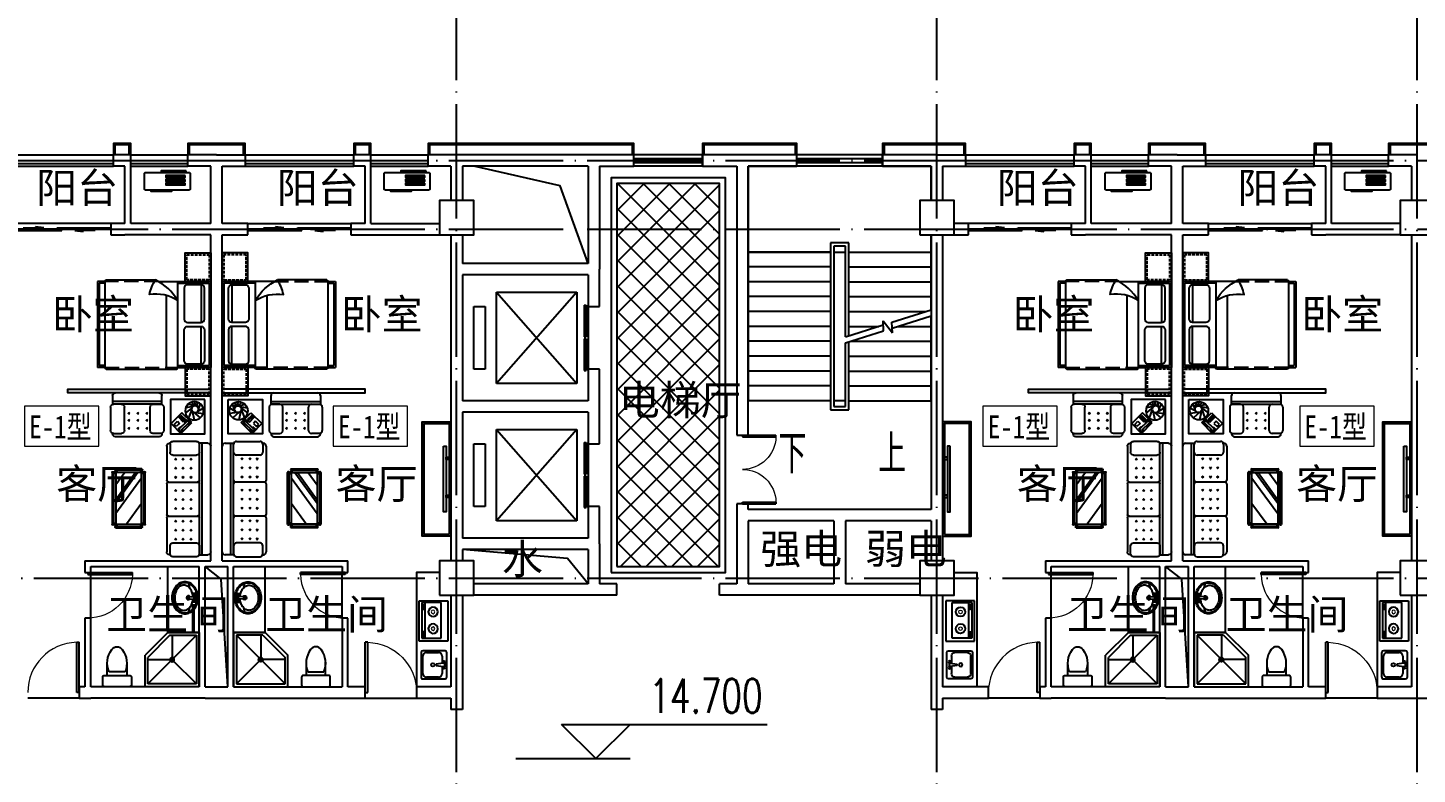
# Model space of a CAD drawing. Extents: x 122060 to 300410, y -425997 to -174060.
# Drawn here: x 194298 to 218598, y -329629 to -316581 of the extents above; entities that cross this region are included whole.
import ezdxf

# ---------------------------------------------------------------- set-up
doc = ezdxf.new("R2010")
doc.units = 0
doc.header["$LTSCALE"] = 1000
doc.header["$MEASUREMENT"] = 0
doc.linetypes.add('DASH', pattern=[0.35, 0.25, -0.1])
doc.linetypes.add('DOTE', pattern=[2.42, 2, -0.2, 0.02, -0.2])
doc.layers.get('0').update_dxf_attribs({"linetype": 'CONTINUOUS'})
for name, color, linetype in [('BALCONY', 6, 'CONTINUOUS'), ('DIM_ELEV', 3, 'CONTINUOUS'), ('DIM_SYMB', 3, 'CONTINUOUS'), ('DOTE', 1, 'CONTINUOUS'), ('STAIR', 2, 'CONTINUOUS'), ('WALL', 255, 'CONTINUOUS'), ('WINDOW', 4, 'CONTINUOUS'), ('WR-COLUMN', 255, 'CONTINUOUS'), ('WR-WALL', 255, 'CONTINUOUS'), ('厨卫', 8, 'CONTINUOUS'), ('家具', 8, 'CONTINUOUS'), ('平面填充', 251, 'CONTINUOUS'), ('平面看线', 8, 'CONTINUOUS'), ('石材', 41, 'CONTINUOUS'), ('空调', 8, 'CONTINUOUS')]:
    doc.layers.add(name, color=color, linetype=linetype)
doc.layers.add('PUB_TEXT', color=7, linetype='CONTINUOUS', lineweight=0)
doc.styles.add('_TCH_DIM', font='SIMPLEX', dxfattribs={"bigfont": 'GBCBIG'})
doc.styles.add('dim_font', font='SIMPLEX.shx', dxfattribs={"width": 0.8})
doc.styles.add('宋体', font='SimSun.ttf')
doc.styles.add('黑体', font='SIMHEI.TTF', dxfattribs={"width": 0.8})

# ---------------------------------------------------------------- blocks, each defined once
blk = doc.blocks.new('dgfgf')
at = {"layer": '家具'}
blk.add_lwpolyline([(7597, -62676), (7147, -62676), (7147, -63176), (7597, -63176), (7597, -62676), (7517, -62676)], dxfattribs=at)
at = {"layer": '家具', "color": 251, "linetype": 'DASH', "ltscale": 0.2}
blk.add_lwpolyline([(7567, -62706), (7177, -62706), (7177, -63146), (7567, -63146)], close=True, dxfattribs=at)
blk = doc.blocks.new('A$C72813290')
at = {"layer": '家具'}
for p, q in [((579, 2000), (0, 2000)), ((0, 500), (0, 2000)), ((30, 530), (30, 1970)), ((579, 1970), (30, 1970)), ((170, 1945), (170, 1283)), ((579, 500), (579, 2010)), ((1830, 2030), (599, 2030)), ((779, 753), (779, 2030)), ((1850, 500), (1850, 2000)), ((1850, 2000), (1980, 2000)), ((1850, 1970), (1950, 1970)), ((1950, 530), (1950, 1970)), ((1980, 500), (1980, 2000)), ((170, 555), (170, 1217)), ((912, 500), (0, 500)), ((579, 530), (30, 530)), ((1850, 530), (1950, 530)), ((1850, 500), (1980, 500)), ((1830, 470), (967, 470))]:
    blk.add_line(p, q, dxfattribs=at)
at = {"layer": '家具', "linetype": 'DASH'}
for p, q in [((1850, 2000), (579, 2000)), ((912, 500), (1850, 500))]:
    blk.add_line(p, q, dxfattribs=at)
at = {"layer": '家具'}
for points in [[(170, 1945), (405, 1945, -0.414214), (465, 1885), (465, 1343, -0.414214), (405, 1283), (170, 1283, -0.414214), (110, 1343), (110, 1885, -0.414214)], [(170, 555), (405, 555, 0.414214), (465, 615), (465, 1157, 0.414214), (405, 1217), (170, 1217, 0.414214), (110, 1157), (110, 615, 0.414214)]]:
    blk.add_lwpolyline(points, format="xyb", close=True, dxfattribs=at)
blk.add_lwpolyline([(579, 833, 0.180302), (1071, 725, -0.088637), (967, 470, 28871.271551)], format="xyb", dxfattribs=at)
for centre, radius, start, end in [((599, 2010), 20, 90, 180), ((1819, 2001), 30.7, 357.6884, 69.6917), ((1392, 1313), 944, 210.6075, 243.2773), ((1819, 499), 30.7, 290.3566, 2.3152)]:
    blk.add_arc(centre, radius, start, end, dxfattribs=at)
blk.add_blockref('dgfgf', (-7147, 65176), dxfattribs=at)
at = {"layer": '家具', "xscale": -1, "rotation": 180}
blk.add_blockref('dgfgf', (-7147, -62676), dxfattribs=at)
blk = doc.blocks.new('asfdgdfhfgj')
at = {"layer": '家具'}
for p, q in [((253, 470), (-697, 470)), ((-697, 470), (-697, -80)), ((203, 420), (-647, 420)), ((-647, 420), (-647, -42)), ((-647, 420), (203, -430)), ((203, 420), (-196, 22)), ((203, -430), (203, 420)), ((253, -480), (253, 470)), ((-222, -5), (-222, 20)), ((-297, -480), (-697, -80)), ((-647, -5), (-260, -5)), ((-260, -430), (-647, -42)), ((-247, -5), (-222, -5)), ((-222, -5), (-197, -5)), ((-222, -30), (-222, -5)), ((-222, -430), (-222, -42)), ((-297, -480), (253, -480)), ((-260, -430), (203, -430))]:
    blk.add_line(p, q, dxfattribs=at)
for radius in [37.5, 25]:
    blk.add_circle((-222, -5), radius, dxfattribs=at)
blk = doc.blocks.new('asfdfgfhfg')
at = {"layer": '家具'}
for p, q in [((-54, 1595), (-54, 1745)), ((-4, 1795), (759, 1795)), ((809, 1745), (809, 1592)), ((-87, 1545), (-87, 1134)), ((-54, 1645), (809, 1645)), ((-54, 1595), (809, 1595)), ((102, 1595), (-37, 1595)), ((152, 1134), (152, 1545)), ((602, 1134), (602, 1545)), ((652, 1595), (792, 1595)), ((842, 1545), (842, 1134)), ((-575, 1274), (-405, 1443)), ((-386, 1085), (-575, 1274)), ((-556, 1274), (-509, 1227)), ((-504, 1326), (-551, 1278)), ((-551, 1278), (-509, 1236)), ((-532, 1278), (-504, 1307)), ((-532, 1278), (-381, 1128)), ((-509, 1236), (-499, 1245)), ((-509, 1227), (-495, 1241)), ((-462, 1283), (-504, 1326)), ((-353, 1156), (-504, 1307)), ((-452, 1283), (-499, 1330)), ((-386, 1406), (-471, 1321)), ((-471, 1321), (-433, 1283)), ((-471, 1274), (-462, 1283)), ((-466, 1269), (-452, 1283)), ((-452, 1302), (-367, 1387)), ((-433, 1283), (-348, 1368)), ((-405, 1443), (-216, 1255)), ((-348, 1368), (-386, 1406)), ((-216, 1255), (-386, 1085)), ((-325, 1297), (-363, 1260)), ((-363, 1260), (-306, 1203)), ((-268, 1241), (-325, 1297)), ((-306, 1203), (-268, 1241)), ((198, 1453), (229, 1423)), ((229, 1453), (198, 1423)), ((198, 1326), (229, 1296)), ((229, 1326), (198, 1296)), ((356, 1453), (386, 1423)), ((386, 1453), (356, 1423)), ((356, 1326), (386, 1296)), ((386, 1326), (356, 1296)), ((514, 1453), (544, 1423)), ((544, 1453), (514, 1423)), ((514, 1326), (544, 1296)), ((544, 1326), (514, 1296)), ((-424, 1151), (-414, 1161)), ((-381, 1109), (-424, 1151)), ((-386, 1189), (-377, 1198)), ((-334, 1156), (-381, 1109)), ((-381, 1128), (-353, 1156)), ((-377, 1198), (-334, 1156)), ((-54, 1084), (-54, 1075)), ((-37, 1084), (102, 1084)), ((-4, 1025), (759, 1025)), ((198, 1189), (229, 1159)), ((229, 1189), (198, 1159)), ((386, 1189), (356, 1159)), ((356, 1189), (386, 1159)), ((514, 1189), (544, 1159)), ((544, 1189), (514, 1159)), ((792, 1084), (652, 1084)), ((809, 1084), (809, 1075)), ((-909, -988), (-909, 862)), ((-859, 912), (-706, 912)), ((-759, -1038), (-759, 912)), ((-709, -1038), (-709, 912)), ((-709, 755), (-709, 896)), ((-659, 946), (-247, 946)), ((-197, 912), (-189, 912)), ((-197, 896), (-197, 755)), ((-139, 862), (-139, 264)), ((-247, 705), (-659, 705)), ((-546, 651), (-576, 620)), ((-546, 620), (-576, 651)), ((-546, 463), (-576, 493)), ((-546, 493), (-576, 463)), ((-409, 651), (-439, 620)), ((-409, 620), (-439, 651)), ((-409, 493), (-439, 463)), ((-409, 463), (-439, 493)), ((-282, 651), (-312, 620)), ((-282, 620), (-312, 651)), ((-282, 493), (-312, 463)), ((-282, 463), (-312, 493)), ((-546, 335), (-576, 305)), ((-546, 305), (-576, 335)), ((-409, 335), (-439, 305)), ((-409, 305), (-439, 335)), ((-282, 335), (-312, 305)), ((-282, 305), (-312, 335)), ((236, -505), (236, 404)), ((246, 414), (251, 414)), ((261, 368), (333, 440)), ((261, 396), (305, 440)), ((261, -505), (261, 404)), ((287, 455), (287, 450)), ((297, 465), (756, 465)), ((297, 440), (756, 440)), ((301, 305), (751, -315)), ((364, 400), (751, -134)), ((407, 400), (751, -75)), ((595, 400), (751, 185)), ((791, 368), (719, 440)), ((791, 396), (747, 440)), ((766, 455), (766, 450)), ((791, 404), (791, -505)), ((806, 414), (801, 414)), ((816, 404), (816, -505)), ((-169, 235), (-679, 235)), ((-546, 75), (-576, 105)), ((-546, 105), (-576, 75)), ((-409, 75), (-439, 105)), ((-409, 105), (-439, 75)), ((-282, 75), (-312, 105)), ((-282, 105), (-312, 75)), ((-139, 206), (-139, -332)), ((-546, -52), (-576, -82)), ((-546, -82), (-576, -52)), ((-546, -240), (-576, -210)), ((-546, -210), (-576, -240)), ((-409, -82), (-439, -52)), ((-409, -52), (-439, -82)), ((-409, -240), (-439, -210)), ((-409, -210), (-439, -240)), ((-282, -82), (-312, -52)), ((-282, -52), (-312, -82)), ((-282, -240), (-312, -210)), ((-282, -210), (-312, -240)), ((301, -138), (565, -500)), ((-169, -361), (-679, -361)), ((-546, -431), (-576, -461)), ((-546, -461), (-576, -431)), ((-409, -431), (-439, -461)), ((-409, -461), (-439, -431)), ((-282, -431), (-312, -461)), ((-282, -461), (-312, -431)), ((-139, -390), (-139, -988)), ((261, -468), (333, -540)), ((791, -468), (719, -540)), ((-546, -619), (-576, -588)), ((-546, -588), (-576, -619)), ((-409, -588), (-439, -619)), ((-409, -619), (-439, -588)), ((-282, -588), (-312, -619)), ((-282, -619), (-312, -588)), ((246, -515), (251, -515)), ((261, -496), (305, -540)), ((287, -555), (287, -550)), ((756, -540), (297, -540)), ((756, -565), (297, -565)), ((791, -496), (747, -540)), ((766, -555), (766, -550)), ((806, -515), (801, -515)), ((-709, -881), (-709, -1021)), ((-247, -831), (-659, -831)), ((-546, -746), (-576, -776)), ((-546, -776), (-576, -746)), ((-409, -746), (-439, -776)), ((-409, -776), (-439, -746)), ((-282, -746), (-312, -776)), ((-282, -776), (-312, -746)), ((-197, -1021), (-197, -881)), ((-709, -1038), (-859, -1038)), ((-659, -1071), (-247, -1071)), ((-197, -1038), (-189, -1038))]:
    blk.add_line(p, q, dxfattribs=at)
at = {"layer": '家具', "color": 6}
for p, q in [((-677, 1466), (-777, 1525)), ((-694, 1502), (-729, 1600)), ((-683, 1543), (-673, 1632)), ((-651, 1566), (-616, 1640)), ((-632, 1568), (-564, 1629)), ((-583, 1478), (-618, 1320)), ((-611, 1564), (-511, 1595)), ((-598, 1556), (-471, 1530)), ((-581, 1533), (-467, 1445)), ((-575, 1501), (-521, 1357)), ((-649, 1450), (-776, 1433)), ((-609, 1454), (-722, 1355))]:
    blk.add_line(p, q, dxfattribs=at)
at = {"layer": '家具'}
for points in [[(-805, 1679), (-205, 1679), (-205, 1079), (-805, 1079)], [(301, 400), (751, 400), (751, -500), (301, -500)]]:
    blk.add_lwpolyline(points, close=True, dxfattribs=at)
at = {"layer": '家具', "color": 6}
for centre, radius in [((-623, 1480), 160), ((-634, 1508), 60)]:
    blk.add_circle(centre, radius, dxfattribs=at)
at = {"layer": '家具'}
for centre, radius, start, end in [((-4, 1745), 50, 90, 180), ((759, 1745), 50, 0, 90), ((-37, 1545), 50, 90, 180), ((102, 1545), 50, 0, 90), ((652, 1545), 50, 90, 180), ((792, 1545), 50, 0, 90), ((-37, 1134), 50, 180, 270), ((-4, 1075), 50, 180, 270), ((102, 1134), 50, 270, 0), ((652, 1134), 50, 180, 270), ((759, 1075), 50, 270, 0), ((792, 1134), 50, 270, 0), ((-859, 862), 50, 90, 180), ((-659, 896), 50, 90, 180), ((-659, 755), 50, 180, 270), ((-247, 896), 50, 0, 90), ((-247, 755), 50, 270, 0), ((-189, 862), 50, 0, 90), ((-679, 265), 30, 180, 270), ((-169, 265), 30, 270, 0), ((246, 404), 10, 90, 180), ((251, 404), 10, 0, 90), ((297, 455), 10, 90, 180), ((297, 450), 10, 180, 270), ((756, 455), 10, 0, 90), ((756, 450), 10, 270, 0), ((801, 404), 10, 90, 180), ((806, 404), 10, 0, 90), ((-679, 205), 30, 90, 180), ((-169, 205), 30, 0, 90), ((-679, -331), 30, 180, 270), ((-679, -391), 30, 90, 180), ((-169, -331), 30, 270, 0), ((-169, -391), 30, 0, 90), ((246, -505), 10, 180, 270), ((251, -505), 10, 270, 0), ((297, -550), 10, 90, 180), ((297, -555), 10, 180, 270), ((756, -550), 10, 0, 90), ((756, -555), 10, 270, 0), ((801, -505), 10, 180, 270), ((806, -505), 10, 270, 0), ((-659, -881), 50, 90, 180), ((-247, -881), 50, 0, 90), ((-859, -988), 50, 180, 270), ((-659, -1021), 50, 180, 270), ((-247, -1021), 50, 270, 0), ((-189, -988), 50, 270, 0)]:
    blk.add_arc(centre, radius, start, end, dxfattribs=at)
at = {"layer": '家具', "style": 'dim_font', "width": 0.8, "flags": 9}
for tag, p, rotation in [('YSIZE', (377, 1795), 180), ('XSIZE', (377, 1795), 180), ('YSIZE', (-909, -63), 270), ('XSIZE', (-909, -63), 270)]:
    blk.add_attdef(tag, p, '', height=0.5, rotation=rotation, dxfattribs=at)
blk = doc.blocks.new('A$C2FB07499')
at = {"layer": '家具', "ltscale": 0.5}
blk.add_lwpolyline([(500, 0), (0, 0), (0, 2000), (500, 2000)], close=True, dxfattribs=at)
at = {"layer": '家具', "color": 251, "ltscale": 40}
for points in [[(470, 30), (30, 30), (30, 1970), (470, 1970)], [(368, 1572), (415, 1572), (415, 428), (368, 428)], [(415, 1381), (480, 1381), (480, 1343), (415, 1343)], [(415, 717), (480, 717), (480, 679), (415, 679)]]:
    blk.add_lwpolyline(points, close=True, dxfattribs=at)
blk = doc.blocks.new('safedgdhgfh')
at = {"layer": '厨卫', "linetype": 'Continuous'}
for p, q in [((-352, -356), (-352, 344)), ((-352, 344), (148, 344)), ((148, 344), (148, -356)), ((148, -356), (-352, -356))]:
    blk.add_line(p, q, dxfattribs=at)
at = {"layer": '厨卫'}
for p, q in [((103, 293), (-239, 293)), ((-239, 293), (-239, -330)), ((47, -330), (47, 293)), ((103, -330), (103, 293)), ((-239, -330), (103, -330))]:
    blk.add_line(p, q, dxfattribs=at)
at = {"layer": '厨卫', "lineweight": 13}
for p, q in [((71, 268), (81, 268)), ((96, 251), (79, 251)), ((79, 251), (79, 186)), ((96, 186), (96, 251)), ((70, 176), (81, 176)), ((79, 186), (96, 186)), ((71, -205), (81, -205)), ((79, -222), (79, -287)), ((96, -222), (79, -222)), ((96, -287), (96, -222)), ((70, -297), (81, -297)), ((79, -287), (96, -287))]:
    blk.add_line(p, q, dxfattribs=at)
for points in [[(71, 268, 0.259034), (67, 266, 0.076276), (63, 254, 0.036515), (60, 241, 0.026615), (59, 222, 0.026615), (60, 203, 0.036515), (63, 189, 0.076276), (67, 178, 0.259034), (71, 176, 0.078462), (72, 176, 0.056762)], [(81, 268, 0.259034), (78, 266, 0.076276), (73, 254, 0.036515), (71, 241, 0.026615), (70, 222, 0.026615), (71, 203, 0.036515), (73, 189, 0.076276), (78, 178, 0.259034), (81, 176, 0.259034), (85, 178, 0.056762), (89, 186, 0.036515)], [(91, 251, 0.008736), (90, 254, 0.076276), (85, 266, 0.259034), (81, 268, 0.259034)], [(71, -205, 0.259034), (67, -207, 0.076276), (63, -219, 0.036515), (60, -232, 0.026615), (59, -251, 0.026615), (60, -270, 0.036515), (63, -284, 0.076276), (67, -295, 0.259034), (71, -297, 0.078462), (72, -297, 0.056762)], [(81, -205, 0.259034), (78, -207, 0.076276), (73, -219, 0.036515), (71, -232, 0.026615), (70, -251, 0.026615), (71, -270, 0.036515), (73, -284, 0.076276), (78, -295, 0.259034), (81, -297, 0.259034), (85, -295, 0.056762), (89, -287, 0.036515)], [(91, -222, 0.008736), (90, -219, 0.076276), (85, -207, 0.259034), (81, -205, 0.259034)]]:
    blk.add_lwpolyline(points, format="xyb", dxfattribs=at)
at = {"layer": '厨卫', "linetype": 'Continuous'}
for centre, start, end in [((-94, 128), 270, 269.036), ((-94, -165), 90.964, 90)]:
    blk.add_arc(centre, 82.5, start, end, dxfattribs=at)
at = {"layer": '厨卫', "linetype": 'Continuous', "lineweight": 13}
for centre, start, end in [((-94, 128), 270, 269.3468), ((-94, -165), 90.6532, 90)]:
    blk.add_arc(centre, 31.6, start, end, dxfattribs=at)
blk = doc.blocks.new('空调机')
at = {"layer": '空调', "color": 8}
for p, q in [((2416486, -275315), (2416486, -275325)), ((2416849, -275305), (2416496, -275305)), ((2416859, -275325), (2416859, -275315))]:
    blk.add_line(p, q, dxfattribs=at)
blk.add_lwpolyline([(2416186, -275325), (2416946, -275325, -0.414214), (2416966, -275345), (2416966, -275615, -0.414214), (2416946, -275635), (2416186, -275635, -0.414214), (2416166, -275615), (2416166, -275345, -0.414214)], format="xyb", close=True, dxfattribs=at)
for points in [[(2416256, -275445), (2416592, -275445), (2416592, -275416), (2416256, -275416)], [(2416256, -275511), (2416592, -275511), (2416592, -275482), (2416256, -275482)], [(2416256, -275577), (2416592, -275577), (2416592, -275548), (2416256, -275548)], [(2416235, -275664), (2416675, -275664), (2416675, -275649), (2416235, -275649)]]:
    blk.add_lwpolyline(points, close=True, dxfattribs=at)
for centre, start, end in [((2416496, -275315), 90, 180), ((2416849, -275315), 0, 90)]:
    blk.add_arc(centre, 10, start, end, dxfattribs=at)
blk = doc.blocks.new('_FZHK')
blk.add_lwpolyline([(-0.5, -0.5), (0.5, -0.5), (0.5, 0.5), (-0.5, 0.5)], close=True)
blk = doc.blocks.new('$TCHSYS$WIN2D')
for p, q in [((-0.5, 0.5), (0.5, 0.5)), ((-0.5, 0.5), (-0.5, -0.5)), ((0.5, 0.5), (0.5, -0.5)), ((0.5, 0.167), (-0.5, 0.167)), ((0.5, -0.167), (-0.5, -0.167)), ((-0.5, -0.5), (0.5, -0.5))]:
    blk.add_line(p, q)
blk = doc.blocks.new('$TCHSYS$LDOR22D')
for p, q in [((-0.517, 0.833), (-0.017, 0.833)), ((-0.517, 0.833), (-0.517, 0.667)), ((-0.517, 0.667), (-0.017, 0.667)), ((-0.017, 0.833), (-0.017, 0.667)), ((0.017, 0.833), (0.017, 0.667)), ((0.017, 0.833), (0.517, 0.833)), ((0.017, 0.667), (0.517, 0.667)), ((0.517, 0.833), (0.517, 0.667)), ((-0.5, 0.5), (0.5, 0.5))]:
    blk.add_line(p, q)
blk = doc.blocks.new('$plan$00001613')
at = {"layer": '厨卫'}
for p, q in [((-260, -140), (-260, 140)), ((-200, 170), (-200, -170))]:
    blk.add_line(p, q, dxfattribs=at)
blk.add_lwpolyline([(-430, -170), (-200, -170), (-200, -220, 0.414214), (-170, -250), (-30, -250, 0.414214), (0, -220), (0, 220, 0.414214), (-30, 250), (-170, 250, 0.414214), (-200, 220), (-200, 170), (-430, 170)], format="xyb", dxfattribs=at)
for centre, radius, start, end in [((-590, 0), 110, 123.4509, 236.5491), ((-413, -227), 398, 67.4505, 126.6381), ((-413, 227), 398, 233.3619, 292.5495)]:
    blk.add_arc(centre, radius, start, end, dxfattribs=at)
blk = doc.blocks.new('$DorLib2D$00000001')
for p, q in [((0.45, 0.975), (0.5, 0.975)), ((0.45, 0), (0.45, 0.975)), ((0.5, 0), (0.5, 0.975)), ((0.5, 0), (0.45, 0))]:
    blk.add_line(p, q)
at = {"lineweight": 13}
blk.add_arc((0.475, 0), 0.975, 91.4693, 180, dxfattribs=at)
blk = doc.blocks.new('$plan$00001629')
for p, q in [((-252, -170), (-172, -150)), ((-75, -35), (-75, -85)), ((-75, -35), (75, -35)), ((-75, -85), (-21, -85)), ((-16, -146), (-25, -35)), ((16, -146), (25, -35)), ((21, -85), (75, -85)), ((75, -35), (75, -85)), ((172, -150), (252, -170))]:
    blk.add_line(p, q)
for centre, radius in [((-50, -60), 20), ((1, -60), 10), ((50, -60), 20)]:
    blk.add_circle(centre, radius)
for centre, radius, start, end in [((0, -340), 340, 90, 108.7907), ((0, -340), 340, 71.2093, 90), ((-90, -230), 190, 153.24, 180), ((-90, -230), 190, 180, 206.76), ((-90, -230), 173, 153.24, 180), ((-90, -230), 173, 180, 206.76), ((-46, -252), 239, 129.4007, 153.24), ((-46, -252), 222, 129.4007, 153.24), ((-102, -250), 118, 150.3366, 180), ((-53, -278), 174, 126.0274, 150.3366), ((-18, -286), 283, 108.7907, 129.4007), ((-18, -286), 266, 108.7907, 129.4007), ((-21, -322), 229, 106.7647, 126.0274), ((0, -340), 323, 90, 108.7907), ((0, -391), 301, 93.9271, 106.7647), ((0, -170), 35, 118.7783, 61.2217), ((0, -170), 25, 129.0728, 50.9272), ((0, -146), 16.3, 180, 0), ((0, -340), 323, 71.2093, 90), ((0, -391), 301, 73.2353, 86.0729), ((21, -322), 229, 53.9726, 73.2353), ((18, -286), 266, 50.5993, 71.2093), ((18, -286), 283, 50.5993, 71.2093), ((53, -278), 174, 29.6634, 53.9726), ((46, -252), 222, 26.76, 50.5993), ((46, -252), 239, 26.76, 50.5993), ((102, -250), 118, 0, 29.6634), ((90, -230), 173, 0, 26.76), ((90, -230), 173, 333.24, 0), ((90, -230), 190, 0, 26.76), ((90, -230), 190, 333.24, 0), ((-46, -208), 239, 206.76, 230.5993), ((-46, -208), 222, 206.76, 230.5993), ((-102, -250), 118, 180, 209.6634), ((-53, -222), 174, 209.6634, 233.9726), ((-18, -174), 283, 230.5993, 251.2093), ((-18, -174), 266, 230.5993, 251.2093), ((-21, -178), 229, 233.9726, 253.2353), ((0, -120), 340, 251.2093, 270), ((0, -120), 323, 251.2093, 270), ((0, -109), 301, 253.2353, 270), ((0, -109), 301, 270, 286.7647), ((0, -120), 323, 270, 288.7907), ((0, -120), 340, 270, 288.7907), ((21, -178), 229, 286.7647, 306.0274), ((18, -174), 266, 288.7907, 309.4007), ((18, -174), 283, 288.7907, 309.4007), ((53, -222), 174, 306.0274, 330.3366), ((46, -208), 222, 309.4007, 333.24), ((46, -208), 239, 309.4007, 333.24), ((102, -250), 118, 330.3366, 0)]:
    blk.add_arc(centre, radius, start, end)
blk = doc.blocks.new('$plan$00000356')
at = {"color": 0, "linetype": 'ByBlock'}
for p, q in [((215, 0), (-215, 0)), ((-245, -31), (-245, -419)), ((-215, -358), (-215, -143)), ((-153, -82), (-26, -82)), ((-31, -41), (31, -41)), ((-31, -61), (-10, -184)), ((-10, -184), (10, -184)), ((10, -184), (31, -61)), ((26, -82), (153, -82)), ((215, -143), (215, -358)), ((245, -419), (245, -31)), ((-215, -450), (215, -450)), ((153, -419), (-153, -419))]:
    blk.add_line(p, q, dxfattribs=at)
for centre, radius in [((-51, -51), 20.5), ((0, -245), 30.7), ((51, -51), 20.5)]:
    blk.add_circle(centre, radius, dxfattribs=at)
for centre, radius, start, end in [((-215, -31), 30.7, 90, 180), ((-153, -143), 61.4, 90, 180), ((153, -143), 61.4, 0, 90), ((215, -31), 30.7, 0, 90), ((-215, -419), 30.7, 180, 270), ((-153, -358), 61.4, 180, 270), ((153, -358), 61.4, 270, 0), ((215, -419), 30.7, 270, 0)]:
    blk.add_arc(centre, radius, start, end, dxfattribs=at)
blk = doc.blocks.new('$DorLib2D$00000131')
at = {"color": 0, "linetype": 'Continuous'}
for p, q in [((0.15, 0.125), (0.232, 0.197)), ((0.232, 0.197), (0.232, 0.125)), ((-0.5, 0.125), (-0.5, 0)), ((0.019, 0.125), (-0.5, 0.125)), ((-0.5, 0), (0.019, 0)), ((-0.024, 0), (0.5, 0)), ((-0.024, -0.125), (-0.024, 0)), ((0.019, 0), (0.019, 0.125)), ((0.35, 0.125), (0.15, 0.125)), ((0.5, 0), (0.5, -0.125)), ((-0.35, -0.125), (-0.15, -0.125)), ((-0.232, -0.197), (-0.232, -0.125)), ((-0.15, -0.125), (-0.232, -0.197)), ((0.5, -0.125), (-0.024, -0.125))]:
    blk.add_line(p, q, dxfattribs=at)
blk = doc.blocks.new('$DorLib2D$00000002')
for p, q in [((-0.5, 0), (-0.5, 0.4875)), ((-0.475, 0.4875), (-0.5, 0.4875)), ((-0.475, 0), (-0.475, 0.4875)), ((0.475, 0), (0.475, 0.4875)), ((0.475, 0.4875), (0.5, 0.4875)), ((0.5, 0), (0.5, 0.4875)), ((-0.5, 0), (-0.475, 0)), ((0.5, 0), (0.475, 0))]:
    blk.add_line(p, q)
at = {"lineweight": 13}
for centre, start, end in [((-0.4875, 0), 0, 88.53072), ((0.4875, 0), 91.46928, 180)]:
    blk.add_arc(centre, 0.4875, start, end, dxfattribs=at)

msp = doc.modelspace()

# ---------------------------------------------------------------- hatches: boundary and pattern name
at = {"layer": '平面填充'}
h = msp.add_hatch(dxfattribs=at)
h.set_pattern_fill('ANSI37', color=256, scale=200, style=0)
h.set_pattern_definition([(45, (-302539.8, -64044.2), (-224.5064, 224.5064), []), (135, (-302539.8, -64044.2), (-224.5064, -224.5064), [])])
h.paths.add_polyline_path([(204598.2, -326001.1), (206398.2, -326001.1), (206398.2, -319301.1), (204598.2, -319301.1)])

# ---------------------------------------------------------------- linework, layer by layer
at = {"layer": 'BALCONY', "color": 8}
for p, q in [((193898.2, -318801.1), (195798.2, -318801.1)), ((196098.2, -318801.1), (197098.2, -318801.1)), ((198098.2, -318801.1), (199998.2, -318801.1)), ((200298.2, -318801.1), (201298.2, -318801.1)), ((210698.2, -318801.1), (212598.2, -318801.1)), ((212898.2, -318801.1), (213898.2, -318801.1)), ((214898.2, -318801.1), (216798.2, -318801.1)), ((217098.2, -318801.1), (218098.2, -318801.1)), ((193898.2, -319001.1), (195798.2, -319001.1)), ((196098.2, -319001.1), (197098.2, -319001.1)), ((198098.2, -319001.1), (199998.2, -319001.1)), ((200298.2, -319001.1), (201298.2, -319001.1)), ((210698.2, -319001.1), (212598.2, -319001.1)), ((212898.2, -319001.1), (213898.2, -319001.1)), ((214898.2, -319001.1), (216798.2, -319001.1)), ((217098.2, -319001.1), (218098.2, -319001.1))]:
    msp.add_line(p, q, dxfattribs=at)
at = {"layer": 'BALCONY'}
for p, q in [((193898.2, -318901.1), (195798.2, -318901.1)), ((193898.2, -318951.1), (195798.2, -318951.1)), ((196098.2, -318901.1), (197098.2, -318901.1)), ((196098.2, -318951.1), (197098.2, -318951.1)), ((198098.2, -318901.1), (199998.2, -318901.1)), ((198098.2, -318951.1), (199998.2, -318951.1)), ((200298.2, -318901.1), (201298.2, -318901.1)), ((200298.2, -318951.1), (201298.2, -318951.1)), ((210698.2, -318901.1), (212598.2, -318901.1)), ((210698.2, -318951.1), (212598.2, -318951.1)), ((212898.2, -318901.1), (213898.2, -318901.1)), ((212898.2, -318951.1), (213898.2, -318951.1)), ((214898.2, -318901.1), (216798.2, -318901.1)), ((214898.2, -318951.1), (216798.2, -318951.1)), ((217098.2, -318901.1), (218098.2, -318901.1)), ((217098.2, -318951.1), (218098.2, -318951.1))]:
    msp.add_line(p, q, dxfattribs=at)
at = {"layer": 'DIM_ELEV'}
for p, q in [((204232.1, -329357.8), (203632.1, -328757.8)), ((203632.1, -328757.8), (207232.1, -328757.8)), ((204232.1, -329357.8), (204832.1, -328757.8)), ((202832.1, -329357.8), (204832.1, -329357.8))]:
    msp.add_line(p, q, dxfattribs=at)
at = {"layer": 'DIM_SYMB'}
for points in [[(207618.2, -323469.2, 0, 0, 0), (207618.2, -319601.1, 0, 0, 0), (209378.2, -319601.1, 0, 0, 0), (209378.2, -320771.1, 160, 0, 0), (209378.2, -321371.1, 0, 0, 0)], [(209378.2, -323469.2, 0, 0, 0), (209378.2, -322231.1, 160, 0, 0), (209378.2, -321631.1, 0, 0, 0)]]:
    msp.add_lwpolyline(points, format="xyseb", dxfattribs=at)
at = {"layer": 'DOTE', "linetype": 'DOTE'}
for p, q in [((201798.2, -341693.9), (201798.2, -316272.1)), ((210198.2, -341693.9), (210198.2, -316272.1)), ((218598.2, -341693.9), (218598.2, -316272.1)), ((150843.1, -318901.1), (251849.9, -318901.1)), ((150843.1, -320101.1), (251849.9, -320101.1)), ((150843.1, -326201.1), (251849.9, -326201.1))]:
    msp.add_line(p, q, dxfattribs=at)
at = {"layer": 'PUB_TEXT'}
for points in [[(195541, -323195.5), (194241, -323195.5), (194241, -323895.5), (195541, -323895.5)], [(200941.4, -323195.5), (199641.4, -323195.5), (199641.4, -323895.5), (200941.4, -323895.5)], [(212303.8, -323195.5), (211003.8, -323195.5), (211003.8, -323895.5), (212303.8, -323895.5)], [(217843.8, -323195.5), (216543.8, -323195.5), (216543.8, -323895.5), (217843.8, -323895.5)]]:
    msp.add_lwpolyline(points, close=True, dxfattribs=at)
at = {"layer": 'STAIR'}
for p, q in [((210098.2, -319001.1), (206898.2, -319001.1)), ((206898.2, -319001.1), (206898.2, -320501.1)), ((210098.2, -319601.1), (210098.2, -319001.1)), ((210098.2, -320501.1), (210098.2, -320201.1)), ((206898.2, -320501.1), (206898.2, -323101.1)), ((208338.2, -320501.1), (206898.2, -320501.1)), ((206898.2, -320501.1), (208338.2, -320501.1)), ((208658.2, -320341.1), (208338.2, -320341.1)), ((208338.2, -320341.1), (208338.2, -323261.1)), ((208598.2, -320401.1), (208398.2, -320401.1)), ((208398.2, -320401.1), (208398.2, -323201.1)), ((208398.2, -320501.1), (208398.2, -323101.1)), ((208398.2, -320501.1), (208598.2, -320501.1)), ((208598.2, -321985.1), (208598.2, -320401.1)), ((208598.2, -321985.1), (208598.2, -320501.1)), ((208658.2, -321966.2), (208658.2, -320341.1)), ((208658.2, -320501.1), (210098.2, -320501.1)), ((208658.2, -320501.1), (210098.2, -320501.1)), ((210098.2, -321512.4), (210098.2, -320501.1)), ((208338.2, -320761.1), (206898.2, -320761.1)), ((208658.2, -320761.1), (210098.2, -320761.1)), ((202498.2, -321201.1), (203898.2, -321201.1)), ((202498.2, -322801.1), (202498.2, -321201.1)), ((202498.2, -321201.1), (203898.2, -322801.1)), ((203898.2, -321201.1), (202498.2, -322801.1)), ((203898.2, -321201.1), (203898.2, -322801.1)), ((208338.2, -321021.1), (206898.2, -321021.1)), ((208658.2, -321021.1), (210098.2, -321021.1)), ((202098.2, -321451.1), (202298.2, -321451.1)), ((202098.2, -322551.1), (202098.2, -321451.1)), ((202298.2, -321451.1), (202298.2, -322551.1)), ((208338.2, -321281.1), (206898.2, -321281.1)), ((208658.2, -321281.1), (210098.2, -321281.1)), ((208338.2, -321541.1), (206898.2, -321541.1)), ((208658.2, -321541.1), (210006.8, -321541.1)), ((209264.7, -321879.9), (209257, -321701.6)), ((209257, -321701.6), (209420.7, -321915)), ((209412.6, -321728.4), (210098.2, -321512.4)), ((209420.7, -321915), (209412.6, -321728.4)), ((209417.1, -321831.8), (210098.2, -321617.2)), ((210098.2, -323101.1), (210098.2, -321617.2)), ((208338.2, -321801.1), (206898.2, -321801.1)), ((208598.2, -321985.1), (209260.2, -321776.4)), ((208598.2, -322089.9), (209264.7, -321879.9)), ((208658.2, -321801.1), (209181.8, -321801.1)), ((209514.5, -321801.1), (210098.2, -321801.1)), ((208338.2, -322061.1), (206898.2, -322061.1)), ((208598.2, -323101.1), (208598.2, -322089.9)), ((208598.2, -323201.1), (208598.2, -322089.9)), ((208658.2, -323261.1), (208658.2, -322071)), ((208689.5, -322061.1), (210098.2, -322061.1)), ((208338.2, -322321.1), (206898.2, -322321.1)), ((208658.2, -322321.1), (210098.2, -322321.1)), ((202298.2, -322551.1), (202098.2, -322551.1)), ((208338.2, -322581.1), (206898.2, -322581.1)), ((208658.2, -322581.1), (210098.2, -322581.1)), ((203898.2, -322801.1), (202498.2, -322801.1)), ((208338.2, -322841.1), (206898.2, -322841.1)), ((208658.2, -322841.1), (210098.2, -322841.1)), ((208338.2, -323101.1), (206898.2, -323101.1)), ((208598.2, -323101.1), (208398.2, -323101.1)), ((208658.2, -323101.1), (210098.2, -323101.1)), ((208338.2, -323261.1), (208658.2, -323261.1)), ((208398.2, -323201.1), (208598.2, -323201.1)), ((202498.2, -323601.1), (203898.2, -323601.1)), ((202498.2, -325201.1), (202498.2, -323601.1)), ((202498.2, -323601.1), (203898.2, -325201.1)), ((203898.2, -323601.1), (202498.2, -325201.1)), ((203898.2, -323601.1), (203898.2, -325201.1)), ((202098.2, -323851.1), (202298.2, -323851.1)), ((202098.2, -324951.1), (202098.2, -323851.1)), ((202298.2, -323851.1), (202298.2, -324951.1)), ((202298.2, -324951.1), (202098.2, -324951.1)), ((203898.2, -325201.1), (202498.2, -325201.1))]:
    msp.add_line(p, q, dxfattribs=at)
at = {"layer": 'WALL'}
for p, q in [((197498.2, -320001.1), (197498.2, -319001.1)), ((197698.2, -320001.1), (197698.2, -319001.1)), ((214298.2, -320001.1), (214298.2, -319001.1)), ((214498.2, -320001.1), (214498.2, -319001.1)), ((195998.2, -320001.1), (195748.2, -320001.1)), ((195748.2, -320001.1), (195748.2, -320201.1)), ((197498.2, -320001.1), (196098.2, -320001.1)), ((198148.2, -320001.1), (197698.2, -320001.1)), ((198148.2, -320201.1), (198148.2, -320001.1)), ((200198.2, -320001.1), (199948.2, -320001.1)), ((199948.2, -320001.1), (199948.2, -320201.1)), ((200298.2, -320001.1), (201498.2, -320001.1)), ((210748.2, -320001.1), (210498.2, -320001.1)), ((210748.2, -320201.1), (210748.2, -320001.1)), ((212798.2, -320001.1), (212548.2, -320001.1)), ((212548.2, -320001.1), (212548.2, -320201.1)), ((214298.2, -320001.1), (212898.2, -320001.1)), ((214948.2, -320001.1), (214498.2, -320001.1)), ((214948.2, -320201.1), (214948.2, -320001.1)), ((216998.2, -320001.1), (216748.2, -320001.1)), ((216748.2, -320001.1), (216748.2, -320201.1)), ((218298.2, -320001.1), (217098.2, -320001.1)), ((195748.2, -320201.1), (195998.2, -320201.1)), ((197498.2, -320201.1), (195998.2, -320201.1)), ((197498.2, -325901.1), (197498.2, -320201.1)), ((197698.2, -325901.1), (197698.2, -320201.1)), ((197698.2, -320201.1), (198148.2, -320201.1)), ((199948.2, -320201.1), (200198.2, -320201.1)), ((200198.2, -320201.1), (201498.2, -320201.1)), ((210498.2, -320201.1), (210748.2, -320201.1)), ((212548.2, -320201.1), (212798.2, -320201.1)), ((214298.2, -320201.1), (212798.2, -320201.1)), ((214298.2, -325901.1), (214298.2, -320201.1)), ((214498.2, -325901.1), (214498.2, -320201.1)), ((214498.2, -320201.1), (214948.2, -320201.1)), ((216748.2, -320201.1), (216998.2, -320201.1)), ((218298.2, -320201.1), (216998.2, -320201.1)), ((195298.2, -325901.1), (197398.2, -325901.1)), ((195298.2, -325901.1), (195298.2, -326101.1)), ((195298.2, -326101.1), (195398.2, -326101.1)), ((195398.2, -326001.1), (197298.2, -326001.1)), ((195398.2, -326101.1), (195398.2, -326001.1)), ((197298.2, -328101.1), (197298.2, -326001.1)), ((197398.2, -325901.1), (197498.2, -325901.1)), ((197398.2, -328101.1), (197398.2, -326001.1)), ((197398.2, -326001.1), (197598.2, -326001.1)), ((197598.2, -326001.1), (197798.2, -326001.1)), ((197698.2, -325901.1), (197798.2, -325901.1)), ((197798.2, -325901.1), (199898.2, -325901.1)), ((197798.2, -328101.1), (197798.2, -326001.1)), ((197898.2, -328101.1), (197898.2, -326001.1)), ((197898.2, -326001.1), (199798.2, -326001.1)), ((199798.2, -326001.1), (199798.2, -326101.1)), ((199798.2, -326101.1), (199898.2, -326101.1)), ((199898.2, -326101.1), (199898.2, -325901.1)), ((212098.2, -325901.1), (214198.2, -325901.1)), ((212098.2, -325901.1), (212098.2, -326101.1)), ((212098.2, -326101.1), (212198.2, -326101.1)), ((212198.2, -326001.1), (214098.2, -326001.1)), ((212198.2, -326101.1), (212198.2, -326001.1)), ((214098.2, -328101.1), (214098.2, -326001.1)), ((214198.2, -325901.1), (214298.2, -325901.1)), ((214198.2, -328101.1), (214198.2, -326001.1)), ((214198.2, -326001.1), (214398.2, -326001.1)), ((214398.2, -326001.1), (214598.2, -326001.1)), ((214498.2, -325901.1), (214598.2, -325901.1)), ((214598.2, -325901.1), (216698.2, -325901.1)), ((214598.2, -328101.1), (214598.2, -326001.1)), ((214698.2, -328101.1), (214698.2, -326001.1)), ((214698.2, -326001.1), (216598.2, -326001.1)), ((216598.2, -326001.1), (216598.2, -326101.1)), ((216598.2, -326101.1), (216698.2, -326101.1)), ((216698.2, -326101.1), (216698.2, -325901.1)), ((195398.2, -326901.1), (195298.2, -326901.1)), ((195298.2, -326901.1), (195298.2, -328101.1)), ((195398.2, -328101.1), (195398.2, -326901.1)), ((199898.2, -326901.1), (199798.2, -326901.1)), ((199798.2, -326901.1), (199798.2, -328101.1)), ((199898.2, -328101.1), (199898.2, -326901.1)), ((212198.2, -326901.1), (212098.2, -326901.1)), ((212098.2, -326901.1), (212098.2, -328101.1)), ((212198.2, -328101.1), (212198.2, -326901.1)), ((216698.2, -326901.1), (216598.2, -326901.1)), ((216598.2, -326901.1), (216598.2, -328101.1)), ((216698.2, -328101.1), (216698.2, -326901.1)), ((195298.2, -328101.1), (195198.2, -328101.1)), ((195198.2, -328101.1), (195198.2, -328301.1)), ((197298.2, -328101.1), (195398.2, -328101.1)), ((197398.2, -328101.1), (197798.2, -328101.1)), ((197898.2, -328101.1), (199798.2, -328101.1)), ((200198.2, -328101.1), (199898.2, -328101.1)), ((200198.2, -328301.1), (200198.2, -328101.1)), ((201698.2, -328101.1), (201098.2, -328101.1)), ((201098.2, -328101.1), (201098.2, -328301.1)), ((211098.2, -328101.1), (210298.2, -328101.1)), ((211098.2, -328301.1), (211098.2, -328101.1)), ((212098.2, -328101.1), (211998.2, -328101.1)), ((211998.2, -328101.1), (211998.2, -328301.1)), ((214098.2, -328101.1), (212198.2, -328101.1)), ((214198.2, -328101.1), (214598.2, -328101.1)), ((214698.2, -328101.1), (216598.2, -328101.1)), ((216998.2, -328101.1), (216698.2, -328101.1)), ((216998.2, -328301.1), (216998.2, -328101.1)), ((218498.2, -328101.1), (217898.2, -328101.1)), ((217898.2, -328101.1), (217898.2, -328301.1)), ((195198.2, -328301.1), (195398.2, -328301.1)), ((197398.2, -328301.1), (195398.2, -328301.1)), ((197398.2, -328301.1), (197798.2, -328301.1)), ((197798.2, -328301.1), (199798.2, -328301.1)), ((199798.2, -328301.1), (200198.2, -328301.1)), ((201098.2, -328301.1), (201698.2, -328301.1)), ((210298.2, -328301.1), (211098.2, -328301.1)), ((211998.2, -328301.1), (212198.2, -328301.1)), ((214198.2, -328301.1), (212198.2, -328301.1)), ((214198.2, -328301.1), (214598.2, -328301.1)), ((214598.2, -328301.1), (216598.2, -328301.1)), ((216598.2, -328301.1), (216998.2, -328301.1)), ((217898.2, -328301.1), (218598.2, -328301.1)), ((218598.2, -328301.1), (219498.2, -328301.1))]:
    msp.add_line(p, q, dxfattribs=at)
for points in [[(197498.2, -322961.1), (194998.2, -322961.1), (194998.2, -322901.1), (197498.2, -322901.1)], [(197698.2, -322961.1), (200198.2, -322961.1), (200198.2, -322901.1), (197698.2, -322901.1)], [(214298.2, -322961.1), (211798.2, -322961.1), (211798.2, -322901.1), (214298.2, -322901.1)], [(214498.2, -322961.1), (216998.2, -322961.1), (216998.2, -322901.1), (214498.2, -322901.1)]]:
    msp.add_lwpolyline(points, dxfattribs=at)
at = {"layer": 'WINDOW'}
for p, q in [((195748.2, -320001.1), (193948.2, -320001.1)), ((198148.2, -320001.1), (199948.2, -320001.1)), ((212548.2, -320001.1), (210748.2, -320001.1)), ((214948.2, -320001.1), (216748.2, -320001.1)), ((195398.2, -326901.1), (195398.2, -326101.1)), ((199798.2, -326901.1), (199798.2, -326101.1)), ((212198.2, -326901.1), (212198.2, -326101.1)), ((216598.2, -326901.1), (216598.2, -326101.1)), ((195198.2, -328301.1), (194298.2, -328301.1)), ((200198.2, -328301.1), (201098.2, -328301.1)), ((211998.2, -328301.1), (211098.2, -328301.1)), ((217898.2, -328301.1), (216998.2, -328301.1))]:
    msp.add_line(p, q, dxfattribs=at)
at = {"layer": 'WR-WALL'}
for p, q in [((195998.2, -318801.1), (195798.2, -318801.1)), ((195798.2, -319001.1), (195798.2, -318801.1)), ((196098.2, -318801.1), (195998.2, -318801.1)), ((196098.2, -319001.1), (196098.2, -318801.1)), ((197598.2, -318801.1), (197098.2, -318801.1)), ((197098.2, -319001.1), (197098.2, -318801.1)), ((197598.2, -318801.1), (198098.2, -318801.1)), ((198098.2, -318801.1), (198098.2, -319001.1)), ((200198.2, -318801.1), (199998.2, -318801.1)), ((199998.2, -319001.1), (199998.2, -318801.1)), ((200298.2, -318801.1), (200198.2, -318801.1)), ((200298.2, -319001.1), (200298.2, -318801.1)), ((201798.2, -318801.1), (201298.2, -318801.1)), ((201298.2, -319001.1), (201298.2, -318801.1)), ((204198.2, -318801.1), (201798.2, -318801.1)), ((204898.2, -318801.1), (204198.2, -318801.1)), ((204898.2, -319001.1), (204898.2, -318801.1)), ((206798.2, -318801.1), (206098.2, -318801.1)), ((206098.2, -318801.1), (206098.2, -319001.1)), ((207748.2, -318801.1), (206798.2, -318801.1)), ((207748.2, -319001.1), (207748.2, -318801.1)), ((210198.2, -318801.1), (209248.2, -318801.1)), ((209248.2, -318801.1), (209248.2, -319001.1)), ((210198.2, -318801.1), (210698.2, -318801.1)), ((210698.2, -318801.1), (210698.2, -319001.1)), ((212798.2, -318801.1), (212598.2, -318801.1)), ((212598.2, -319001.1), (212598.2, -318801.1)), ((212898.2, -318801.1), (212798.2, -318801.1)), ((212898.2, -319001.1), (212898.2, -318801.1)), ((214398.2, -318801.1), (213898.2, -318801.1)), ((213898.2, -319001.1), (213898.2, -318801.1)), ((214398.2, -318801.1), (214898.2, -318801.1)), ((214898.2, -318801.1), (214898.2, -319001.1)), ((216998.2, -318801.1), (216798.2, -318801.1)), ((216798.2, -319001.1), (216798.2, -318801.1)), ((217098.2, -318801.1), (216998.2, -318801.1)), ((217098.2, -319001.1), (217098.2, -318801.1)), ((218598.2, -318801.1), (218098.2, -318801.1)), ((218098.2, -319001.1), (218098.2, -318801.1)), ((195998.2, -319001.1), (195798.2, -319001.1)), ((195998.2, -320001.1), (195998.2, -319001.1)), ((196098.2, -319001.1), (196098.2, -319001.1)), ((196098.2, -320001.1), (196098.2, -319001.1)), ((197498.2, -319001.1), (197098.2, -319001.1)), ((197698.2, -319001.1), (198098.2, -319001.1)), ((200198.2, -319001.1), (199998.2, -319001.1)), ((200198.2, -320001.1), (200198.2, -319001.1)), ((200298.2, -319001.1), (200298.2, -319001.1)), ((200298.2, -320001.1), (200298.2, -319001.1)), ((201698.2, -319001.1), (201298.2, -319001.1)), ((201698.2, -319001.1), (201698.2, -319601.1)), ((201898.2, -319001.1), (201898.2, -319601.1)), ((204098.2, -319001.1), (201898.2, -319001.1)), ((204098.2, -319001.1), (204098.2, -320701.1)), ((204298.2, -319001.1), (204298.2, -320801.1)), ((204298.2, -319001.1), (204898.2, -319001.1)), ((206098.2, -319001.1), (206698.2, -319001.1)), ((206698.2, -319001.1), (206698.2, -323701.1)), ((206898.2, -319001.1), (207748.2, -319001.1)), ((206898.2, -323701.1), (206898.2, -319001.1)), ((209248.2, -319001.1), (210098.2, -319001.1)), ((210098.2, -319001.1), (210098.2, -319601.1)), ((210298.2, -319001.1), (210298.2, -319601.1)), ((210298.2, -319001.1), (210698.2, -319001.1)), ((212798.2, -319001.1), (212598.2, -319001.1)), ((212798.2, -320001.1), (212798.2, -319001.1)), ((212898.2, -319001.1), (212898.2, -319001.1)), ((212898.2, -320001.1), (212898.2, -319001.1)), ((214298.2, -319001.1), (213898.2, -319001.1)), ((214498.2, -319001.1), (214898.2, -319001.1)), ((216998.2, -319001.1), (216798.2, -319001.1)), ((216998.2, -320001.1), (216998.2, -319001.1)), ((217098.2, -319001.1), (217098.2, -319001.1)), ((217098.2, -320001.1), (217098.2, -319001.1)), ((218498.2, -319001.1), (218098.2, -319001.1)), ((218498.2, -319001.1), (218498.2, -319601.1)), ((201698.2, -320201.1), (201698.2, -320801.1)), ((201898.2, -320201.1), (201898.2, -320701.1)), ((210098.2, -320201.1), (210098.2, -325001.1)), ((210298.2, -320201.1), (210298.2, -325101.1)), ((218498.2, -320201.1), (218498.2, -325901.1)), ((204098.2, -320701.1), (201898.2, -320701.1)), ((201698.2, -320801.1), (201698.2, -323201.1)), ((204098.2, -320901.1), (201898.2, -320901.1)), ((201898.2, -320901.1), (201898.2, -323101.1)), ((204098.2, -320901.1), (204098.2, -321451.1)), ((204298.2, -321451.1), (204298.2, -320801.1)), ((204098.2, -321451.1), (204298.2, -321451.1)), ((204298.2, -322551.1), (204098.2, -322551.1)), ((204098.2, -322551.1), (204098.2, -323101.1)), ((204298.2, -323201.1), (204298.2, -322551.1)), ((204098.2, -323101.1), (201898.2, -323101.1)), ((201698.2, -323201.1), (201698.2, -325601.1)), ((204098.2, -323301.1), (201898.2, -323301.1)), ((201898.2, -323301.1), (201898.2, -325501.1)), ((204098.2, -323301.1), (204098.2, -323851.1)), ((204298.2, -323851.1), (204298.2, -323201.1)), ((204098.2, -323851.1), (204298.2, -323851.1)), ((206698.2, -323701.1), (206898.2, -323701.1)), ((204298.2, -324951.1), (204098.2, -324951.1)), ((204098.2, -324951.1), (204098.2, -325501.1)), ((204298.2, -325601.1), (204298.2, -324951.1)), ((206898.2, -324901.1), (206698.2, -324901.1)), ((206698.2, -324901.1), (206698.2, -325101.1)), ((206698.2, -325101.1), (206698.2, -326301.1)), ((206898.2, -325001.1), (206898.2, -324901.1)), ((208498.2, -325001.1), (206898.2, -325001.1)), ((210098.2, -325001.1), (208498.2, -325001.1)), ((210298.2, -325101.1), (210298.2, -325901.1)), ((208398.2, -325201.1), (206898.2, -325201.1)), ((206898.2, -325201.1), (206898.2, -326301.1)), ((208398.2, -325201.1), (208398.2, -326301.1)), ((210098.2, -325201.1), (208598.2, -325201.1)), ((208598.2, -325201.1), (208598.2, -326301.1)), ((210098.2, -325201.1), (210098.2, -325901.1)), ((201698.2, -325601.1), (201698.2, -325901.1)), ((204098.2, -325501.1), (201898.2, -325501.1)), ((204298.2, -325601.1), (204298.2, -326301.1)), ((204098.2, -325701.1), (201898.2, -325701.1)), ((201898.2, -325701.1), (201898.2, -325901.1)), ((204098.2, -325701.1), (204098.2, -326301.1)), ((204098.2, -326301.1), (202098.2, -326301.1)), ((204598.2, -326301.1), (204298.2, -326301.1)), ((204598.2, -326501.1), (204598.2, -326301.1)), ((206698.2, -326301.1), (206398.2, -326301.1)), ((206398.2, -326501.1), (206398.2, -326301.1)), ((208398.2, -326301.1), (206898.2, -326301.1)), ((209898.2, -326301.1), (208598.2, -326301.1)), ((201698.2, -326501.1), (201698.2, -328101.1)), ((201898.2, -326501.1), (201898.2, -328201.1)), ((204198.2, -326501.1), (202098.2, -326501.1)), ((204598.2, -326501.1), (204198.2, -326501.1)), ((206798.2, -326501.1), (206398.2, -326501.1)), ((208498.2, -326501.1), (206798.2, -326501.1)), ((209898.2, -326501.1), (208498.2, -326501.1)), ((210098.2, -326501.1), (210098.2, -328201.1)), ((210298.2, -326501.1), (210298.2, -328101.1)), ((218498.2, -326501.1), (218498.2, -328101.1)), ((201898.2, -328201.1), (201898.2, -328501.1)), ((210098.2, -328201.1), (210098.2, -328501.1)), ((201698.2, -328301.1), (201698.2, -328501.1)), ((201898.2, -328501.1), (201698.2, -328501.1)), ((210298.2, -328501.1), (210098.2, -328501.1)), ((210298.2, -328301.1), (210298.2, -328501.1))]:
    msp.add_line(p, q, dxfattribs=at)
at = {"layer": '厨卫'}
for points in [[(197298.2, -327151.1), (196748.2, -327151.1), (196748.2, -326001.1)], [(197898.2, -327151.1), (198448.2, -327151.1), (198448.2, -326001.1)], [(214098.2, -327151.1), (213548.2, -327151.1), (213548.2, -326001.1)], [(214698.2, -327151.1), (215248.2, -327151.1), (215248.2, -326001.1)]]:
    msp.add_lwpolyline(points, dxfattribs=at)
at = {"layer": '家具'}
for points in [[(201498.2, -326101.1), (201098.2, -326101.1), (201098.2, -328101.1)], [(210498.2, -326101.1), (210898.2, -326101.1), (210898.2, -328101.1)], [(218298.2, -326101.1), (217898.2, -326101.1), (217898.2, -328101.1)]]:
    msp.add_lwpolyline(points, dxfattribs=at)
at = {"layer": '平面填充'}
for points in [[(204098.2, -320701.1), (203606.4, -319345.4), (202098.2, -319001.1)], [(204098.2, -326301.1), (203736.9, -325860.6), (201898.2, -325701.1)]]:
    msp.add_lwpolyline(points, dxfattribs=at)
for points in [[(204498.2, -326101.1), (206498.2, -326101.1), (206498.2, -319201.1), (204498.2, -319201.1)], [(204598.2, -326001.1), (206398.2, -326001.1), (206398.2, -319301.1), (204598.2, -319301.1)]]:
    msp.add_lwpolyline(points, close=True, dxfattribs=at)
at = {"layer": '平面看线'}
for points in [[(197798.2, -328101.1), (197680.1, -326219.8), (197398.2, -326001.1)], [(214598.2, -328101.1), (214480.1, -326219.8), (214198.2, -326001.1)]]:
    msp.add_lwpolyline(points, dxfattribs=at)
at = {"layer": '石材'}
for points in [[(196098.2, -318801.1), (196098.2, -318601.1), (195798.2, -318601.1), (195798.2, -318801.1)], [(196073.2, -318801.1), (196073.2, -318626.1), (195823.2, -318626.1), (195823.2, -318801.1)], [(198098.2, -318801.1), (198098.2, -318601.1), (197098.2, -318601.1), (197098.2, -318801.1)], [(198073.2, -318801.1), (198073.2, -318626.1), (197123.2, -318626.1), (197123.2, -318801.1)], [(200298.2, -318801.1), (200298.2, -318601.1), (199998.2, -318601.1), (199998.2, -318801.1)], [(200273.2, -318801.1), (200273.2, -318626.1), (200023.2, -318626.1), (200023.2, -318801.1)], [(204898.2, -318801.1), (204898.2, -318601.1), (201298.2, -318601.1), (201298.2, -318801.1)], [(204873.2, -318801.1), (204873.2, -318626.1), (201323.2, -318626.1), (201323.2, -318801.1)], [(207748.2, -318801.1), (207748.2, -318601.1), (206098.2, -318601.1), (206098.2, -318801.1)], [(207723.2, -318801.1), (207723.2, -318626.1), (206123.2, -318626.1), (206123.2, -318801.1)], [(210698.2, -318801.1), (210698.2, -318601.1), (209248.2, -318601.1), (209248.2, -318801.1)], [(210673.2, -318801.1), (210673.2, -318626.1), (209273.2, -318626.1), (209273.2, -318801.1)], [(212898.2, -318801.1), (212898.2, -318601.1), (212598.2, -318601.1), (212598.2, -318801.1)], [(212873.2, -318801.1), (212873.2, -318626.1), (212623.2, -318626.1), (212623.2, -318801.1)], [(214898.2, -318801.1), (214898.2, -318601.1), (213898.2, -318601.1), (213898.2, -318801.1)], [(214873.2, -318801.1), (214873.2, -318626.1), (213923.2, -318626.1), (213923.2, -318801.1)], [(217098.2, -318801.1), (217098.2, -318601.1), (216798.2, -318601.1), (216798.2, -318801.1)], [(217073.2, -318801.1), (217073.2, -318626.1), (216823.2, -318626.1), (216823.2, -318801.1)], [(219098.2, -318801.1), (219098.2, -318601.1), (218098.2, -318601.1), (218098.2, -318801.1)], [(219073.2, -318801.1), (219073.2, -318626.1), (218123.2, -318626.1), (218123.2, -318801.1)]]:
    msp.add_lwpolyline(points, dxfattribs=at)

# ---------------------------------------------------------------- block references
at = {"layer": 'WINDOW'}
for name, p, xscale, yscale, zscale, rotation in [('$TCHSYS$WIN2D', (205498.2, -318901.1), 1200, 200, 1200, 180), ('$TCHSYS$WIN2D', (208498.2, -318901.1), 1500, 200, 1500, 180), ('$DorLib2D$00000131', (194848.2, -320101.1), 1800, -200, 1800, 180), ('$DorLib2D$00000131', (211648.2, -320101.1), 1800, -200, 1800, 180), ('$TCHSYS$LDOR22D', (204198.2, -322001.1), 1100, -200, 1100, 270), ('$TCHSYS$LDOR22D', (204198.2, -324401.1), 1100, -200, 1100, 270), ('$DorLib2D$00000002', (206798.2, -324301.1), -1200, 1200, -1200, 269.9999999999989), ('$DorLib2D$00000001', (195348.2, -326501.1), 800, -800, 800, 90), ('$DorLib2D$00000001', (199848.2, -326501.1), 800, 800, 800, 90), ('$DorLib2D$00000001', (212148.2, -326501.1), 800, -800, 800, 90), ('$DorLib2D$00000001', (216648.2, -326501.1), 800, 800, 800, 90), ('$DorLib2D$00000001', (194748.2, -328201.1), -900, -900, -900, 180), ('$DorLib2D$00000001', (211548.2, -328201.1), -900, -900, -900, 180), ('$DorLib2D$00000001', (217448.2, -328201.1), 900, -900, 900, 180)]:
    msp.add_blockref(name, p, dxfattribs=dict(at, xscale=xscale, yscale=yscale, zscale=zscale, rotation=rotation))
for name, p, xscale, yscale, zscale in [('$DorLib2D$00000131', (199048.2, -320101.1), -1800, 200, -1800), ('$DorLib2D$00000131', (215848.2, -320101.1), -1800, 200, -1800), ('$DorLib2D$00000001', (200648.2, -328201.1), -900, 900, -900)]:
    msp.add_blockref(name, p, dxfattribs=dict(at, xscale=xscale, yscale=yscale, zscale=zscale))
at = {"layer": 'WR-COLUMN', "xscale": 600, "yscale": 600, "zscale": 600}
for p in [(201798.2, -319901.1), (210198.2, -319901.1), (218598.2, -319901.1), (201798.2, -326201.1), (210198.2, -326201.1), (218598.2, -326201.1)]:
    msp.add_blockref('_FZHK', p, dxfattribs=at)
at = {"layer": '厨卫'}
for name, p, rotation in [('$plan$00001629', (197277.2, -326545.1), 270), ('$plan$00001629', (214077.2, -326545.1), 270), ('safedgdhgfh', (201291.7, -326956.9), 180), ('safedgdhgfh', (218091.7, -326956.9), 180), ('asfdgdfhfgj', (198151, -327630.7), 180), ('asfdgdfhfgj', (214951, -327630.7), 180), ('$plan$00001613', (199337, -328101.1, 0), 270), ('$plan$00000356', (201626.5, -327716.8), 270), ('$plan$00001613', (216137, -328101.1, 0), 270), ('$plan$00000356', (218426.5, -327716.8), 270)]:
    msp.add_blockref(name, p, dxfattribs=dict(at, rotation=rotation))
at = {"layer": '厨卫', "rotation": 270}
for name, p, yscale in [('$plan$00001629', (197919.1, -326545.1), -0.9999999999999996), ('$plan$00001629', (214719.1, -326545.1), -0.9999999999999996), ('$plan$00001613', (195859.3, -328101.1, 0), -1), ('$plan$00000356', (210369.8, -327716.8), -0.9999999999999998), ('$plan$00001613', (212659.3, -328101.1, 0), -1)]:
    msp.add_blockref(name, p, dxfattribs=dict(at, yscale=yscale))
at = {"layer": '厨卫', "xscale": -1, "rotation": 180}
for name, p in [('safedgdhgfh', (210704.7, -326956.9)), ('asfdgdfhfgj', (197045.3, -327630.7)), ('asfdgdfhfgj', (213845.3, -327630.7))]:
    msp.add_blockref(name, p, dxfattribs=at)
at = {"layer": '家具', "rotation": 180}
for p in [(197498.2, -320517.1), (214298.2, -320517.1)]:
    msp.add_blockref('A$C72813290', p, dxfattribs=at)
at = {"layer": '家具', "xscale": -1, "rotation": 180}
for p in [(197698.2, -320517.1), (214498.2, -320517.1)]:
    msp.add_blockref('A$C72813290', p, dxfattribs=at)
at = {"layer": '家具', "xscale": -1}
for name, p in [('asfdfgfhfg', (196589.6, -324756.4)), ('asfdfgfhfg', (213389.6, -324756.4)), ('A$C2FB07499', (210798.2, -325469.1))]:
    msp.add_blockref(name, p, dxfattribs=at)
at = {"layer": '家具'}
for name, p in [('asfdfgfhfg', (198606.8, -324756.4)), ('asfdfgfhfg', (215406.8, -324756.4)), ('A$C2FB07499', (201198.2, -325469.1)), ('A$C2FB07499', (217998.2, -325469.1))]:
    msp.add_blockref(name, p, dxfattribs=at)
at = {"layer": '空调', "rotation": 180}
for p in [(2613304.6, -594742.6), (2617498.3, -594742.6), (2630104.6, -594742.6), (2634298.3, -594742.6)]:
    msp.add_blockref('空调机', p, dxfattribs=at)

# ---------------------------------------------------------------- texts
at = {"layer": 'PUB_TEXT'}
for s, height, style, p in [('阳台', 525, '宋体', (194446.1, -319639.6)), ('阳台', 525, '宋体', (198653.6, -319639.6)), ('阳台', 525, '宋体', (211246.1, -319639.6)), ('阳台', 525, '宋体', (215453.6, -319639.6)), ('卧室', 525, '宋体', (194720.5, -321851.4)), ('卧室', 525, '宋体', (199771.5, -321851.4)), ('卧室', 525, '宋体', (211520.5, -321851.4)), ('卧室', 525, '宋体', (216571.5, -321851.4)), ('电梯厅', 525, '宋体', (204635.1, -323352)), ('上', 675.2, '_TCH_DIM', (209169.7, -324369.2)), ('下', 675.2, '_TCH_DIM', (207428.3, -324369.2)), ('客厅', 525, '宋体', (194796, -324815.9)), ('客厅', 525, '宋体', (199681.2, -324815.9)), ('客厅', 525, '宋体', (211596, -324815.9)), ('客厅', 525, '宋体', (216481.2, -324815.9)), ('强电', 525, '宋体', (207109, -325952.1)), ('弱电', 525, '宋体', (208938.4, -325952.1)), ('水', 525, '宋体', (202589.1, -326130.6)), ('卫生间', 525, '宋体', (195668.3, -327096.3)), ('卫生间', 525, '宋体', (198448.5, -327096.3)), ('卫生间', 525, '宋体', (212468.3, -327096.3)), ('卫生间', 525, '宋体', (215248.5, -327096.3))]:
    msp.add_text(s, height=height, dxfattribs=dict(at, style=style)).set_placement(p)
for s, height, style, width, p in [('E-1型', 400, '黑体', 0.8, (194324.9, -323756.7)), ('E-1型', 400, '黑体', 0.8, (199725.3, -323756.7)), ('E-1型', 400, '黑体', 0.8, (211087.7, -323756.7)), ('E-1型', 400, '黑体', 0.8, (216627.7, -323756.7)), ('14.700', 595, '_TCH_DIM', 0.705882, (205170.1, -328557.6))]:
    msp.add_text(s, height=height, dxfattribs=dict(at, style=style, width=width)).set_placement(p)

doc.saveas('drawing.dxf')
